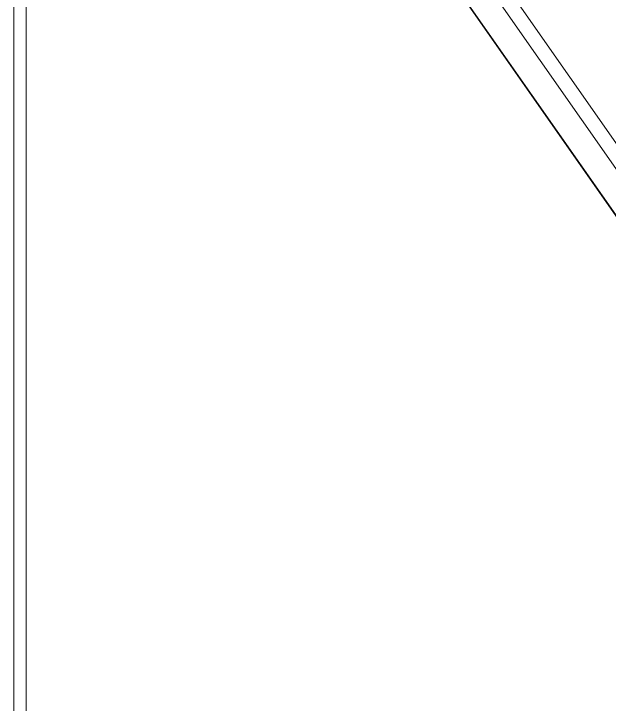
# Model space of a CAD drawing. Header units: millimetres. Extents: x 28932 to 35892, y -771 to 3945.
# Drawn here: x 33964 to 34042.7, y 2271.4 to 2362.7 of the extents above; entities that cross this region are included whole.
import ezdxf

# ---------------------------------------------------------------- set-up
doc = ezdxf.new("R2010")
doc.units = ezdxf.units.MM
doc.linetypes.add('K5LT_BASIC', pattern=[0])
doc.linetypes.add('K5LT_THIN', pattern=[0])
doc.layers.add('Системный слой (1)', color=7, linetype='Continuous', true_color=0x909090)

msp = doc.modelspace()

# ---------------------------------------------------------------- linework, layer by layer
at = {"layer": 'Системный слой (1)', "color": 5, "linetype": 'K5LT_BASIC', "lineweight": 20, "true_color": 0x0000ff}
for p, q in [((33963.982, 2000.831), (33963.983, 3196.522)), ((33965.606, 2001.073), (33965.606, 3195.794)), ((33965.606, 2447.631), (34084.155, 2277.961))]:
    msp.add_line(p, q, dxfattribs=at)
at = {"layer": 'Системный слой (1)', "color": 7, "linetype": 'K5LT_THIN', "lineweight": 5}
for p, q in [((34074.853, 2300.915), (33965.606, 2457.27)), ((34074.879, 2297.492), (33965.606, 2453.884)), ((34084.155, 2278.072), (33965.606, 2447.741))]:
    msp.add_line(p, q, dxfattribs=at)

doc.saveas('drawing.dxf')
